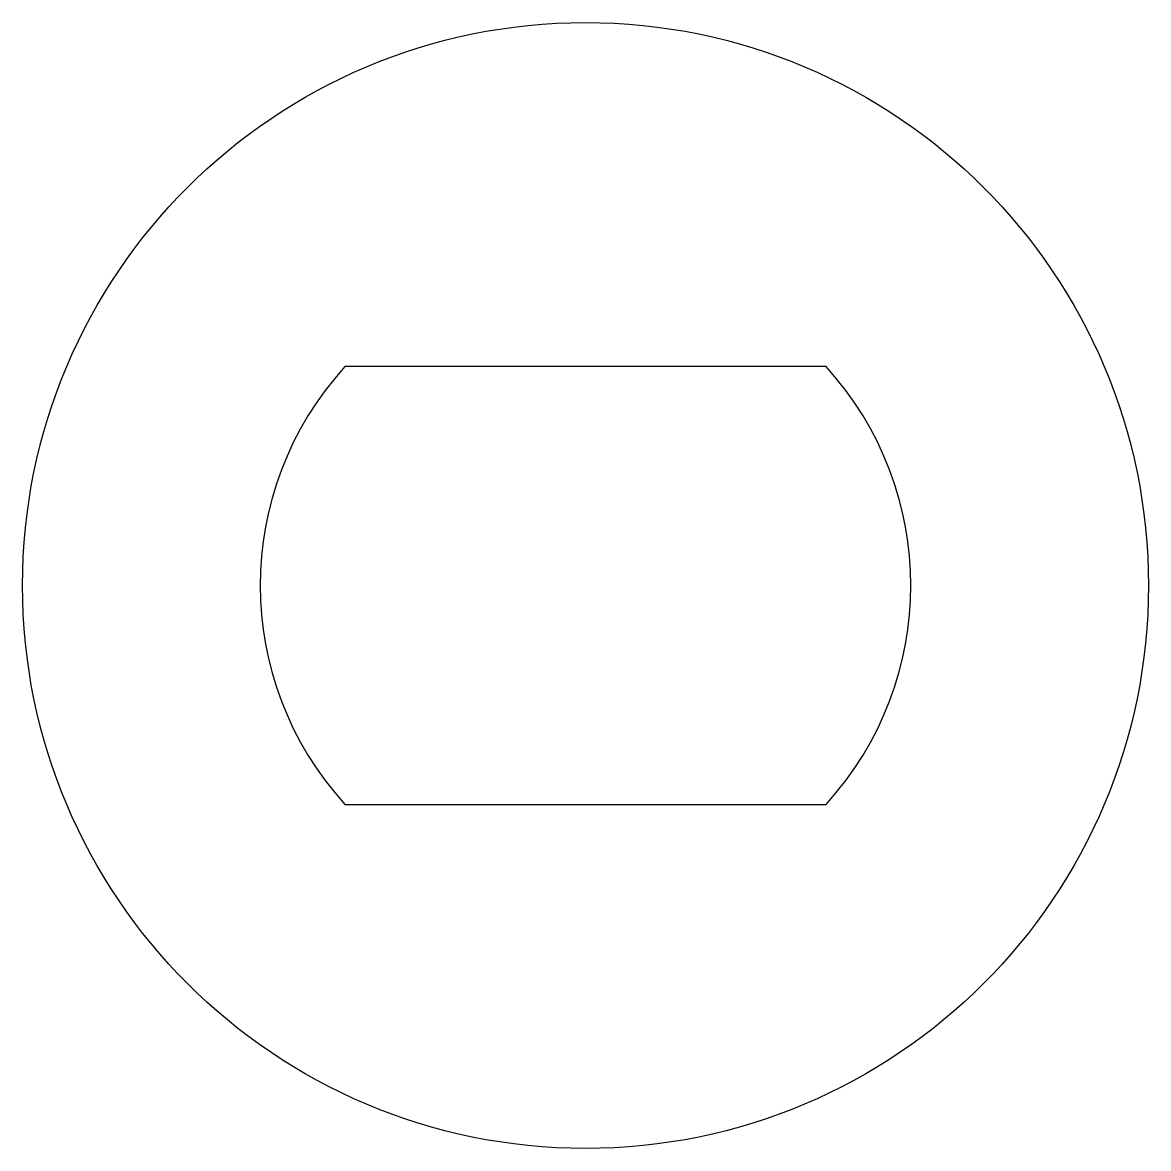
# Model space of a CAD drawing. Header units: millimetres. Extents: x -4.5 to 4.5, y -4.5 to 4.5.
import ezdxf

# ---------------------------------------------------------------- set-up
doc = ezdxf.new("R2010")
doc.units = ezdxf.units.MM
doc.layers.get('0').update_dxf_attribs({"linetype": 'CONTINUOUS'})

msp = doc.modelspace()

# ---------------------------------------------------------------- linework, layer by layer
msp.add_lwpolyline([(-1.9229, 1.75, 0.386921), (-1.9229, -1.75), (1.9229, -1.75, 0.386921), (1.9229, 1.75)], format="xyb", close=True)
msp.add_circle((0, 0), 4.5)

doc.saveas('drawing.dxf')
